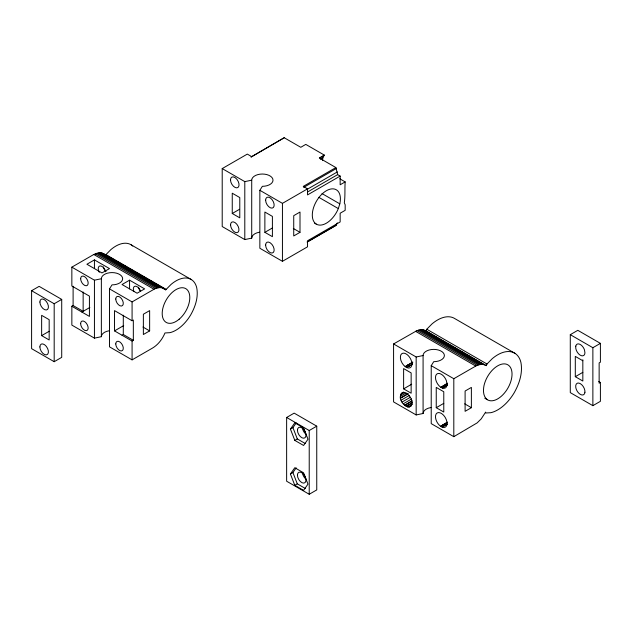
<?xml version="1.0" encoding="UTF-8"?>
<svg xmlns="http://www.w3.org/2000/svg" width="632" height="632" viewBox="0 0 632 632"><rect width="100%" height="100%" fill="white"/><g stroke="black" fill="none" stroke-linecap="round" stroke-linejoin="round"><path stroke-width="0.95" d="M322.533 160.583L322.881 157.763L324.35 155.109L305.793 144.396L300.777 147.296L284.218 137.737L251.133 156.997L284.218 137.737M400.356 396.39C401.913 386.887 413.186 397.125 411.906 403.066C410.35 412.57 399.076 402.331 400.356 396.39L406.21 393.009M338.325 208.584L339.818 203.852A19.876 11.479 -60 0 0 324.311 192.096A19.876 11.479 -60 0 0 314.618 222.677A19.876 11.479 -60 0 0 338.325 208.584L318.812 197.318M307.444 241.945L335.892 225.521L337.362 222.867M515.072 353.407L454.85 318.631A33.749 19.489 -60 0 0 431.98 323.94L426.774 329.24L426.039 330.86L421.252 329.612L416.994 330.599L393.578 343.95L393.578 401.905L416.164 414.94L423.084 413.494A10.649 6.146 0 0 1 430.977 407.553M431.222 365.675L453.808 378.718L474.261 366.916C477.721 364.696 482.524 363.226 486.261 365.636L487.003 364.008L492.209 358.715A33.749 19.489 -60 0 1 520.942 362.563C522.877 373.133 519.283 383.79 514.108 392.914A33.749 19.489 -60 0 1 490.89 412.688L485.811 412.996L485.653 412.088L481.213 418.874L477.136 422.895L453.808 436.673L431.222 423.63L431.222 365.675L433.734 361.686A10.649 6.146 0 0 0 444.383 355.54A10.649 6.146 0 0 0 433.734 349.393A10.649 6.146 0 0 0 423.084 355.54L416.164 356.985L393.578 343.95M71.851 267.146L93.789 254.483L98.15 252.958L100.844 252.847L102.084 253.069L165.726 289.843L171.067 284.416A30.17 17.42 -60 0 1 196.75 287.86C198.519 297.293 195.28 306.852 190.643 314.989A30.17 17.42 -60 0 1 169.89 332.669L164.976 332.961C162.424 339.036 158.253 344.653 152.525 348.066L132.08 359.869L109.494 346.834L109.494 288.879L112.006 284.882A10.649 6.146 0 0 0 122.648 278.736A10.649 6.146 0 0 0 112.006 272.59A10.649 6.146 0 0 0 101.357 278.736L94.437 280.181L71.851 267.146L71.851 285.98L89.42 296.124L89.42 316.403L71.851 306.259L71.851 325.101L94.437 338.136L101.357 336.69A10.649 6.146 0 0 1 109.249 330.749M339.763 178.769L345.175 181.89C344.637 188.913 345.341 195.841 344.314 202.801L345.175 204.808L345.175 210.33L340.158 213.229L340.158 221.943L307.531 240.776L307.531 246.82L282.441 261.308L259.855 248.265L259.855 190.311L262.367 186.322A10.649 6.146 0 0 0 273.008 180.175A10.649 6.146 0 0 0 262.367 174.029A10.649 6.146 0 0 0 251.718 180.175L244.797 181.621L222.211 168.586L222.211 226.54L244.797 239.575L251.718 238.13A10.649 6.146 0 0 1 259.61 232.189M290.42 429.081L294.812 422.832L303.597 427.904L307.989 439.224L303.597 445.465L294.812 440.393L290.42 429.081L292.932 427.627L296.226 422.942M290.404 473.984L294.796 467.735L303.573 472.807L307.966 484.12L303.573 490.369L294.796 485.297L290.404 473.984L292.908 472.531L296.203 467.846M447.543 383.158L440.867 387.321A8.169 4.716 60 0 1 435.495 377.114L435.796 375.574A8.169 4.716 60 0 1 440.149 373.71L441.657 374.468A8.169 4.716 60 0 1 446.453 380.962L447.022 384.675A8.169 4.716 60 0 1 442.368 388.08L440.867 387.321L446.721 383.94M447.377 384.88L442.368 388.08L447.393 385.18M447.33 422.129L440.646 426.284A8.169 4.716 60 0 1 435.977 419.656L435.551 417.752A8.169 4.716 60 0 1 440.37 412.909L441.879 413.739A8.169 4.716 60 0 1 447.006 424.04L446.65 425.526A8.169 4.716 60 0 1 442.155 427.113L440.646 426.284L447.338 422.421M447.164 423.922L442.155 427.113L447.172 424.214M412.743 362.025L405.207 366.655A8.169 4.716 60 0 1 400.451 356.235L400.886 354.829A8.169 4.716 60 0 1 405.586 353.659L407.095 354.584A8.169 4.716 60 0 1 411.558 361.393L411.898 363.289A8.169 4.716 60 0 1 406.708 367.579L405.207 366.655L412.736 362.31M412.578 363.921L406.708 367.579L412.57 364.206M411.503 401.083L404.63 405.302L412.159 400.957M412.183 402.647L406.123 406.392L411.977 403.011M222.211 168.586L247.31 154.097L251.591 156.57M31.6 290.704L39.129 286.359L61.715 299.402L61.715 357.357L54.186 361.702L31.6 348.659L31.6 290.704L54.186 303.747L61.715 299.402M94.437 259.902L86.908 264.247L101.965 272.937L109.494 268.592L94.437 259.902L94.437 268.592M324.35 155.109L319.334 158.008L335.892 167.567L337.646 174.63L340.158 176.075L340.158 184.789L345.175 181.89M319.705 157.953L323.892 155.535M320.369 159.217L322.881 157.763M232.252 213.498L239.781 217.843L239.781 197.563L232.252 193.21L232.252 213.498L239.512 209.303M71.851 306.259L73.107 305.54L83.148 311.331L83.148 292.016M129.568 280.181L122.039 284.526L137.097 293.224L144.625 288.879L129.568 280.181L129.568 288.879M81.891 312.058L89.839 307.468M41.641 335.624L49.17 339.969L49.17 319.681L41.641 315.336L41.641 335.624L49.17 331.279M335.892 167.567L303.265 186.4L307.531 188.865L307.531 194.909L340.158 176.075M303.723 187.364L336.35 168.523M259.855 190.311L282.441 203.354L307.531 188.865M307.247 189.308L337.362 171.92M307.531 192.01L337.646 174.63M109.494 288.879L132.08 301.914L152.525 290.112C156.317 287.568 162.179 286.154 165.726 289.843M264.871 232.331L272.4 236.676L272.4 216.397L264.871 212.044L264.871 232.331L272.4 227.986M114.51 330.892L132.08 341.035L133.336 340.308L133.336 320.029L132.08 320.748L114.51 310.612L114.51 330.892L123.714 325.583M300.002 232.331L293.73 235.957L293.73 215.67L300.002 212.044L300.002 232.331L293.311 228.468M122.039 335.237L123.295 334.518L133.336 340.308M149.642 330.892L143.369 334.518L143.369 314.23L149.642 310.612L149.642 330.892L142.951 327.028M307.073 242.001L336.35 225.095M286.636 417.476L294.164 413.131L316.75 426.166L316.75 489.918L309.222 494.264L286.636 481.228L286.636 417.476L309.222 430.518L316.75 426.166M294.812 440.393L297.324 438.948L305.311 443.561M403.619 388.862L411.148 393.207L411.148 372.927L403.619 368.575L403.619 388.862L411.685 384.201M401.13 393.499L403.635 392.053M400.554 394.779L404.733 392.361M400.522 397.955L408.051 393.61M400.546 398.223L408.075 393.878M401.123 400.167L409.489 395.34M402.039 402.078L410.405 397.252M403.24 403.832L411.598 398.997M407.616 407.032L412.641 404.132M409.015 407.174L411.519 405.72M294.796 485.297L297.301 483.851L305.288 488.465M436.246 407.695L443.775 412.04L443.775 391.761L436.246 387.408L436.246 407.695L443.775 403.35M570.285 334.668L577.814 330.323L600.4 343.366L600.4 362.199L599.144 362.918L599.144 383.205L600.4 382.478L600.4 401.32L592.871 405.665L570.285 392.622L570.285 334.668L592.871 347.711L600.4 343.366M471.377 407.695L465.105 411.321L465.105 391.034L471.377 387.408L471.377 407.695L464.686 403.832M582.83 360.746L575.302 356.401L575.302 376.688L582.83 372.343M102.084 253.069L105.505 255.075L110.837 249.648A30.17 17.42 -60 0 1 132.72 246.022M443.364 385.575L444.865 386.334M443.151 424.546L444.652 425.376M322.012 193.566L339.818 203.852M598.725 381.515L600.4 382.478M314.444 223.041L316.134 224.02M575.302 376.688L582.83 381.033L582.83 359.782M426.774 329.24L487.003 364.008M424.973 330.275L486.261 365.636M423.811 329.872L484.041 364.64M422.571 329.651L482.801 364.419M421.252 329.612L481.481 364.38M419.877 329.754L480.107 364.53M418.455 330.086L478.685 364.862M416.994 330.599L477.223 365.367M415.516 331.287L475.746 366.054M484.776 398.223L487.319 399.693A20.232 11.684 -60 0 0 509.21 385.567A20.232 11.684 -60 0 0 504.139 363.866A20.232 11.684 -60 0 0 484.017 385.528C483.046 390.363 482.99 396.414 487.319 399.693M131.274 244.9L191.504 279.668M105.939 254.625L166.169 289.401M103.245 253.472L164.533 288.832M106.113 255.304L165.497 289.59M100.844 252.847L161.065 287.615M99.524 252.808L159.754 287.576M98.15 252.958L158.379 287.726M96.728 253.282L156.949 288.058M95.266 253.795L155.496 288.571M93.789 254.483L154.018 289.251M407.719 364.925L409.228 365.849M407.427 403.437L408.92 404.527M292.932 427.627L297.324 438.948M292.908 472.531L297.301 483.851M592.871 347.711L592.871 405.665M453.808 378.718L453.808 436.673M423.084 355.54L423.084 413.494M416.164 356.985L416.164 414.94M309.222 430.518L309.222 494.264M282.441 203.354L282.441 261.308M251.718 180.175L251.718 238.13M244.797 181.621L244.797 239.575M132.08 301.914L132.08 320.748M132.08 341.035L132.08 359.869M123.295 315.194L123.295 334.518M101.357 278.736L101.357 336.69M94.437 280.181L94.437 338.136M73.107 286.217L73.107 305.54M54.186 303.747L54.186 361.702M305.627 433.931A6.036 3.484 60 0 1 302.61 428.701M305.612 478.835A6.036 3.484 60 0 1 302.586 473.597M133.842 291.344A5.325 3.073 60 0 1 135.216 286.201A5.325 3.073 60 0 1 140.359 290.76M140.233 290.831A5.325 3.073 60 0 1 138.479 287.181M99.327 272.313A5.325 3.073 60 0 1 100.101 265.93A5.325 3.073 60 0 1 105.623 271.752M106.026 271.515A5.325 3.073 60 0 1 103.371 266.902M575.839 346.115L575.697 346.842A6.557 3.784 60 0 0 580.01 355.042A6.557 3.784 60 0 0 584.948 352.917L584.489 349.923A6.549 3.784 60 0 0 580.642 344.724L579.433 344.116A6.557 3.784 60 0 0 575.934 345.617L575.839 346.115M584.932 392.235L584.647 393.428A6.557 3.784 60 0 1 581.037 394.708L579.828 394.036A6.557 3.784 60 0 1 576.084 388.72L575.744 387.171A6.557 3.784 60 0 1 580.216 383.592A6.557 3.784 60 0 1 584.932 392.235M230.506 179.891A6.036 3.484 60 0 0 236.913 187.862A6.036 3.484 60 0 0 236.913 179.322A6.036 3.484 60 0 0 230.506 179.891M297.443 430.234A6.036 3.484 60 0 0 303.85 438.205A6.036 3.484 60 0 0 303.85 429.665A6.036 3.484 60 0 0 297.443 430.234M297.427 475.138A6.036 3.484 60 0 0 303.834 483.109A6.036 3.484 60 0 0 303.834 474.569A6.036 3.484 60 0 0 297.427 475.138M265.622 200.162A6.036 3.484 60 0 0 272.029 208.133A6.036 3.484 60 0 0 272.029 199.594A6.036 3.484 60 0 0 265.622 200.162M265.622 245.082A6.036 3.484 60 0 0 272.029 253.045A6.036 3.484 60 0 0 272.029 244.505A6.036 3.484 60 0 0 265.622 245.082M39.895 302.017A6.036 3.484 60 0 0 46.302 309.988A6.036 3.484 60 0 0 46.302 301.448A6.036 3.484 60 0 0 39.895 302.017M230.554 224.834A5.941 3.429 60 0 0 236.858 232.679A5.941 3.429 60 0 0 236.858 224.273A5.941 3.429 60 0 0 230.554 224.834M39.879 346.921A6.036 3.484 60 0 0 46.286 354.892A6.036 3.484 60 0 0 46.286 346.352A6.036 3.484 60 0 0 39.879 346.921M115.767 299.015A5.325 3.073 60 0 0 121.415 306.046A5.325 3.073 60 0 0 121.415 298.517A5.325 3.073 60 0 0 115.767 299.015M179.188 319.2A19.521 11.273 -60 0 0 186.029 288.8A19.521 11.273 -60 0 0 162.772 308.613A19.521 11.273 -60 0 0 179.188 319.2M80.635 323.647A5.325 3.073 60 0 0 86.284 330.67A5.325 3.073 60 0 0 86.284 323.142A5.325 3.073 60 0 0 80.635 323.647M115.767 343.934A5.325 3.073 60 0 0 121.415 350.958A5.325 3.073 60 0 0 121.415 343.429A5.325 3.073 60 0 0 115.767 343.934M80.651 278.744A5.325 3.073 60 0 0 86.3 285.767A5.325 3.073 60 0 0 86.3 278.238A5.325 3.073 60 0 0 80.651 278.744"/></g></svg>
